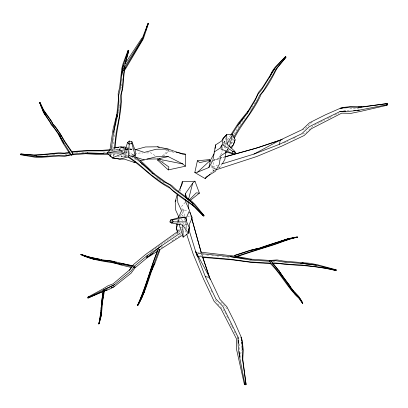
<?xml version="1.0" encoding="UTF-8"?>
<svg xmlns="http://www.w3.org/2000/svg" width="408" height="408" viewBox="0 0 408 408"><rect width="100%" height="100%" fill="white"/><g stroke="black" fill="none" stroke-linecap="round" stroke-linejoin="round"><path stroke-width="0.31" stroke-dasharray="2.04 1.53" d="M117.519 156.84L121.028 156.126L121.059 154.907M121.13 151.868L121.176 150.047M186.915 229.332L186.135 227.103L186.415 223.482M184.962 227.134L186.135 227.103L186.441 223.559M240.485 357.653L241.199 350.156M241.439 347.657L241.674 345.158M121.37 85.925L121.671 82.997M118.504 113.317L118.631 112.098M118.697 111.491L119.151 107.228M119.213 106.621L119.605 102.964M121.931 80.616L122.135 78.805M113.444 156.305L113.74 153.785M114.031 151.271L114.25 149.384M112.205 150.96L114.934 130.162M110.486 154.754L110.66 153.5M183.636 232.356L183.87 230.668M222.284 149.42L221.814 152.561L217.938 159.467L212.471 160.885M222.38 148.792L223.038 144.396M213.562 167.54L212.644 166.811L214.098 159.926L218.668 158.584L219.076 160.4M225.986 137.654L225.272 140.632L222.447 146.288M120.875 88.286L121.166 87.103M180.214 191.179L180.708 189.419M177.531 232.31L177.847 233.478L179.52 227.827M178.811 221.07L179.296 219.438M178.163 222.406L179.107 219.529M177.332 221.473L177.857 219.739M224.879 144.743L225.935 142.519M113.577 156.346L114.602 153.418M177.041 223.247L178.816 219.295M184.396 225.95L185.701 223.049M227.572 149.853L228.097 148.752M219.101 167.994L220.958 166.342L221.865 164.73M231.152 143.641L233.682 139.322M231.938 140.148L233.228 137.991M250.476 110.349L253.036 106.09M254.322 103.963L256.566 100.235M229.949 140.969L228.633 143.121L228.944 144.197M234.223 133.967L241.128 122.655L244.514 118.238M199.334 257.132L200.996 254.439M224.451 146.549L225.792 144.417M227.623 139.873L230.663 135.114M120.334 150.934L119.121 149.522L120.217 147.971M172.62 236.436L179.311 231.821L180.01 230.862M223.37 143.131L225.272 140.632L223.406 143.045M185.217 202.46L181.851 206.111L182.366 214.486L183.136 216.199M312.069 122.14L304.929 128.852L302.665 129.923M306.138 132.472L307.03 131.636M308.81 129.963L313.262 125.776M162.287 155.968L168.274 150.476L173.171 151.536M163.45 156.182L168.886 151.195L176.154 152.765M125.455 151.796L128.459 149.104M210.13 173.451L213.328 170.621L214.96 169.708M212.731 171.89L214.154 170.636L211.63 164.837M228.179 147.569L229.571 146.345M230.923 143.402L233.708 141.01M226.522 150.419L227.894 149.241M227.746 150.975L229.158 149.777M226.516 150.572L227.878 149.547M150.037 252.19L151.567 251.099M152.077 250.736L172.105 236.793M178.311 231.112L179.851 230.03M180.188 233.141L181.244 232.438M161.313 247.834L163.445 246.442M171.972 240.883L180.499 235.319L179.311 231.821M223.538 144.07L226.063 142.433M227.174 150.506L228.24 149.812M218.234 167.872L220.958 166.342M314.364 125.215L319.872 122.4M320.423 122.12L324.773 119.957M329.649 117.575L332.438 116.178M334.672 115.061L338.584 113.103M327.471 118.641L329.088 117.856M283.815 143.029L287.824 141.132M293.546 138.429L296.407 137.073M302.7 134.099L305.567 132.743M196.952 253.225L199.527 252.027L200.114 252.991M124.853 153.648L127.76 152.48M212.644 166.811L217.505 165.311M108.482 288.278L110.288 287.747M219.876 158.248L224.114 157.065M214.098 159.926L219.601 158.396M220.213 158.222L224.492 157.034M134.247 154.351L127.597 156.142L122.471 154.438M134.849 154.188L139.082 153.051L142.831 152.995M210.044 161.512L211.864 161.043M187.42 216.684L191.051 215.868M65.295 154.469L67.131 154.056M126.001 149.542L127.842 149.216M112.491 148.073L113.74 147.88L112.491 148.073L120.554 149.904M52.683 154.984L56.202 154.673M75.689 152.995L79.351 152.689M81.794 152.48L85.456 152.317M112.429 149.506L114.939 149.308M115.566 149.257L124.353 148.548M46.624 155.448L47.838 155.356M111.619 150.307L121.084 149.609M126.766 149.185L128.03 149.093L124.965 148.639M126.184 149.675L130.565 149.354L132.34 149.843M272.615 261.809L275.15 261.625M126.189 149.751L132.325 149.43M103.352 152.495L106.524 152.306M118.58 151.592L122.39 151.363L123.211 152.128M125.169 152.403L128.341 152.245M126.026 156.55L121.028 156.126L127.204 155.841M127.821 155.81L130.907 155.667M343.613 110.583L351.125 110.272M109.681 154.26L119.799 153.852M179.688 227.261L182.034 227.205M146.584 152.944L150.955 152.883L155.621 155.989M214.154 170.636L213.328 170.621L211.135 165.587M284.549 262.64L286.911 262.793M121.028 156.126L126.643 156.565M199.359 256.596L200.624 256.703M349.835 108.135L360.453 109.145M201.623 254.5L204.133 254.75M206.642 254.995L208.524 255.184M211.66 255.49L213.542 255.678M217.301 256.046L218.555 256.173M222.319 256.54L224.201 256.729M227.338 257.035L229.22 257.224M306.428 264.659L307.632 264.894M184.544 210.207L187.986 210.936M129.698 149.389L132.809 150.098M126.454 148.405L130.565 149.354M128.352 147.778L132.677 148.777M126.643 148.639L127.852 148.951M127 147.701L132.875 149.654M165.485 149.874L168.886 151.195L168.274 150.476M224.114 147.079L226.782 148.792M179.535 222.875L181.106 223.946M179.617 234.707L180.499 235.319M181.397 228.949L182.881 229.979M156.799 177.572L158.783 179.015M159.278 179.377L162.246 181.54M162.741 181.902L165.214 183.707M180.928 214.256L183.472 216.118M124.083 154.204L127.133 156.437M119.121 149.522L120.646 150.659M121.151 151.036L122.675 152.169M124.71 153.678L127.25 155.565M125.378 151.883L127.898 153.816M128.403 154.204L136.476 160.39M141.52 164.256L142.53 165.031M125.95 150.843L127.949 152.408M128.449 152.801L131.952 155.535M125.985 149.338L127.964 150.914M128.459 151.312L132.916 154.861M162.093 160.752L163.45 162.001M220.784 302.129L227.491 309.269M217.576 303.781L220.091 306.454M220.509 306.903L223.859 310.468L225.548 313.767M120.737 151.404L121.548 152.342M226.669 315.97L228.363 319.275M231.78 326.288L233.177 329.083M234.294 331.316L236.252 335.228M230.464 323.59L231.514 325.747M210.936 290.175L212.287 293.036M215.536 299.905L216.888 302.767M184.161 218.474L185.961 222.467M227.644 145.702L228.342 147.354M201.924 254.648L202.327 255.847M180.504 215.327L180.902 216.536M181.693 218.958L183.472 224.405M185.451 230.454L186.436 233.483M183.008 210.451L184.88 216.531M177.582 232.341L177.847 233.478M109.619 153.571L109.859 154.8M178.689 220.657L178.964 222.457M178.939 221.381L178.699 219.096M185.309 219.606L186.135 227.103M239.18 343.944L239.414 349.58M202.169 255.826L201.817 254.638L202.169 255.826"/><path stroke-width="0.61" d="M130.387 156.861L135.226 155.468L131.855 143.478L131.881 141.632L129.239 141.046L127.582 142.53L124.17 152.949L112.251 157.911L106.972 152.934L109.732 150.506M302.512 303.414L302.695 303.119L302.512 303.414L298.432 297.57L295.096 294.173M196.855 255.75L196.926 253.858M186.635 234.085L193.162 254.056L203.495 278.899L214.113 301.354L220.978 308.662L236.487 338.88L236.293 348.269L244.351 384.239L245.131 384.8L246.08 384.637L242.765 359.096L243.306 350.146L242.153 340.16L240.878 337.309M127.582 142.53L129.198 144.034L128.352 156.881L119.702 159.064L112.251 157.911L120.319 159.176L124.251 159.069L133.911 162.277L135.13 162.007M111.017 150.986L113.669 132.126L116.826 114.464L118.376 99.873L118.177 93.432L119.626 87.536L121.844 68.253L123.048 63.699L128.015 50.505L128.428 50.225L128.79 50.633L125.078 63.969M100.822 312.069L98.94 323.886C103.153 312.814 101.48 300.737 104.224 289.323L104.596 290.052L102.321 302.889L102.082 302.466L103.03 297.59M186.645 221.192L186.522 217.28L189.552 210.533L185.808 202.23L185.66 199.813M100.949 310.631L99.894 319.26L98.741 323.865M113.669 132.126L117.295 116.668L118.866 101.903L118.662 95.37L120.064 89.653L122.252 70.681L123.308 65.229L128.117 51.087L128.015 50.505M101.801 304.858L101.908 303.705M102.082 302.466L100.99 315.231L98.94 323.886M128.938 144.146L129.239 141.046M100.873 315.823L101.128 313.359M134.074 267.888L134.875 267.556L135.007 266.276C124.486 264.761 114.373 260.549 103.709 260.131M179.663 233.498L147.14 255.571L146.89 257.968L134.961 267.908L131.157 273.136L114.138 286.702L109.053 289.415L103.969 291.195M115.219 147.788C115.959 129.611 122.288 111.996 121.385 93.738C124.032 85.797 122.981 77.275 124.909 69.202M114.322 148.757L116.224 132.406L119.263 116.877L120.85 101.985L120.646 95.564L122.028 89.939L124.562 65.397L128.79 50.633M280.067 241.429L288.13 238.649L297.34 236.936L297.406 237.252C288.798 238.838 280.872 242.571 272.559 245.193C260.243 249.028 247.758 252.868 235.554 257.244L234.758 255.602L250.313 250.507L258.891 248.299C267.026 245.249 275.267 242.867 283.606 240.414M103.127 291.271L101.505 302.853M103.265 290.486L101.577 302.445L101.184 309.305M221.473 145.631L221.034 149.119L232.504 153.265L234.085 154.219L235.487 153L234.768 151.291L226.945 144.044L226.7 134.681L232.774 134.176L235.1 139.811L233.554 144.707L230.229 147.334M335.993 270.57L335.621 270.453L336.095 269.79L335.993 270.57C320.734 266.873 305.143 265.47 289.502 264.695C283.754 264.95 278.225 262.451 272.498 263.471M111.481 156.759L110.221 156.641L110.395 155.387M109.778 151.077L113.072 129.178L116.826 114.464L117.295 116.668M121.839 75.057L123.308 65.229M234.768 151.291L232.927 151.46L222.146 144.452L223.186 138.373L226.7 134.681L222.88 138.674L221.646 140.989L215.613 144.906L212.818 160.523L208.906 167.494L197.61 172.14L194.805 172.497L197.406 160.772L209.365 159.62L209.865 160.778M215.072 148.497L215.613 144.906M226.012 151.827L224.885 159.35L222.467 163.654M131.723 266.99L129.652 269.831L113.2 283.8L108.003 285.784L102.739 289.068L88.072 297.029L87.914 298.024L88.322 297.932L88.424 297.32L114.449 284.697L131.213 270.927L135.074 265.623L147.14 255.571M100.541 317.776L100.705 316.797M221.151 164.189L253.96 154.081L279.465 144.304L280.199 140.061L302.195 129.657L309.524 122.772L325.395 114.821L340.629 108.125L349.952 107.126L360.07 107.375L387.437 103.556L387.6 104.504L387.039 105.279L360.769 111.348L351.069 113.337L341.68 113.149L311.462 128.653L304.154 135.517L281.699 146.141L256.856 156.473L216.311 169.723L214.022 167.902M100.868 311.003L101.128 307.147M100.276 318.985L100.99 315.231M101.964 303.129L102.755 299.069M80.968 254.674L81.197 254.408L80.968 254.674C97.905 262.783 117.203 261.727 134.875 267.556M98.853 323.947L100.419 318.337M176.231 152.199L185.411 154.188L185.411 166.204L168.274 169.912L168.886 166.984L157.549 158.941L146.941 159.089M208.906 167.494L210.487 160.181L214.062 153.816M124.664 70.094L125.817 67.738M148.364 23.735L148.359 23.271L148.017 23.292L141.851 39.556L122.594 70.212L123.522 70.64L142.316 39.77L148.364 23.735L143.346 38.847L125.588 68.789M387.039 105.279L386.529 104.81L386.779 103.739M232.504 153.265L232.927 151.46M100.184 319.464L101.174 315.603M188.542 199.39L192.688 183.146L194.983 181.213L199.4 193.157L189.904 200.654M121.497 73.165L121.808 71.961M39.959 102.5L43.641 110.441L51.704 121.967L53.203 124.904L55.687 127.597L60.557 134.609L65.04 142.438L72.956 154.071L71.487 155.122L58.604 134.477L53.836 127.612L51.342 124.909L49.771 121.824L43.534 112.684L39.647 102.459L39.959 102.5L43.33 109.635L51.311 120.839L52.841 123.843L55.264 126.47L60.109 133.441L64.428 140.872L72.175 152.097L72.956 154.071L87.751 152.832L103.612 153.479L108.049 153.26M229.301 146.676L232.774 134.176L226.945 144.044M178.811 217.031L175.731 210.202L175.21 201.72L177.337 194.096M180.361 188.471L182.259 181.723L194.983 181.213M99.894 319.26L100.22 318.113M179.051 223.956L183.156 237.165L188.277 233.223L182.682 225.022L171.549 223.059L169.932 221.947L170.478 220.06L179.943 217.265L185.033 217.107L186.65 220.463M137.43 305.531L137.516 305.424C146.11 287.257 150.715 267.623 158.391 249.038L159.625 249.441C151.302 267.837 147.808 288.094 137.726 305.663L137.43 305.531C145.636 287.706 150.266 268.581 157.626 250.369M232.167 134.283L237.532 125.756L247.447 113.184L248.1 111.083L255.78 98.328L258.473 92.397L262.37 87.7L270.244 75.302L272.519 70.742L275.385 66.892L285.325 56.799L285.83 56.753L285.957 57.278L276.338 69.074M128.041 51.377L128.428 50.225M154.55 263.211C147.92 276.915 145.671 292.358 137.7 305.505L137.726 305.663M177.924 223.814L176.414 228.23L177.531 232.31M247.447 113.184L255.219 100.281L257.948 94.268L261.722 89.709L269.627 77.087L271.713 73.027L274.88 68.335L285.325 56.799M145.432 31.538L148.359 23.271M235.1 139.811L233.254 145.003L231.979 147.38L230.913 148.073M141.719 297.906L144.213 291.317M146.875 26.709L148.206 23.2M234.758 255.602L234.896 255.25L250.395 250.231L258.891 248.299L250.313 250.507M277.068 68.07C272.595 77.153 267.689 86.323 261.181 94.151C254.495 110.17 242.128 122.839 234.314 138.241M151.093 270.366L151.837 268.658M152.337 267.52L153.337 265.241M140.995 298.029L142.239 295.254M178.561 217.423L181.54 210.793L177.857 202.628L177.373 194.703M176.786 223.814L176.281 224.941L176.511 227.791L177.449 231.769M143.31 294.015L144.299 291.822M178.393 191.877L182.351 183.559L182.259 181.723M137.562 305.679L141.046 298.962M175.21 201.72L176.083 200.078M194.805 172.497L205.158 178.597L206.02 177.092L215.378 171.304L219.326 164.266L220.575 155.912L226.333 152.174M233.549 137.45L239.669 127.189L249.094 114.281L256.933 101.266L259.621 95.355L263.333 90.872L273.36 74.123L275.92 69.059L285.957 57.278M269.627 77.087L274.88 68.335M230.999 134.584L238.435 122.951L248.1 111.083L237.532 125.756M125.032 63.679L141.841 38.153M185.513 197.395L185.288 193.769L192.688 183.146M132.411 266.041L133.447 264.619L145.62 254.475L177.796 231.469M129.372 270.346L131.223 267.806M103.612 153.479L85.675 153.709L71.053 154.933L64.765 156.346L58.701 156.035L39.347 157.488L34.644 157.167L20.752 154.775L20.4 154.423L20.732 153.989L36.343 155.254M221.911 144.978L219.943 148.226L214.093 152.026M203.464 216.026L203.102 215.592L203.414 215.215L203.969 215.414L204 215.914L203.464 216.026L192.489 204.857M285.003 57.661L285.83 56.753M244.351 384.239L244.826 383.729L239.491 356.577L238.175 345.994L238.007 337.039L222.839 306.352L215.858 298.921L205.331 276.665L195.549 251.16L188.624 228.679M188.945 200.318L196.279 192.851L199.4 193.157M197.61 172.14L210.487 160.181L199.721 162.608L197.406 160.772M168.274 169.912L157.682 160.196L158.605 159.35M205.158 178.597L209.891 174.405M161.262 245.876L146.89 257.968L157.758 251.027M171.549 223.059L173.099 221.85L186.726 221.901L189.286 227.914L188.277 233.223L189.389 227.475L189.159 224.701L192.285 217.744L189.822 212.287M146.768 257.341L152.964 253.286M181.713 235.635L159.309 250.033M39.576 102.734L40.076 102.801M253.96 154.081L280.199 140.061L255.056 148.517L225.104 156.861M198.217 253.358L230.505 256.688L249.951 259.952L251.425 259.187L269.892 260.452L277.042 259.932L283.892 261.125L309.881 263.282L317.455 264.751L336.095 269.79M111.603 287.604L112.695 287.043M87.756 297.463L89.449 296.596M345.51 111.195L339.839 111.624L317.924 122.313L309.152 126.796L301.721 133.778L279.465 144.304M103.688 289.792L114.449 284.697M121.972 264.588L114.393 262.446L113.699 262.772L121.023 264.996L131.866 267.612M340.109 108.752L342.96 107.483L352.94 106.33L361.896 106.865L387.437 103.556M87.914 298.024L102.275 291.659M88.322 297.932L103.403 291.394M157.682 160.196L158.722 159.752M87.751 152.832L85.675 153.709L100.832 154.617L108.416 154.311M103.969 290.95L106.794 289.772M111.313 287.88L114.138 286.702M20.752 154.775L21.303 154.566L36.103 156.621L41.652 156.631L60.7 155.203L66.581 155.504L72.956 154.071M258.866 248.503C271.6 244.433 284.055 239.241 297.31 236.987L297.406 237.252M104.468 290.863L107.217 289.864M279.99 241.597L288.033 238.797M235.161 256.836C247.457 252.46 260.08 248.829 272.447 244.876C280.75 242.27 288.711 238.588 297.356 237.186M282.295 139.475L258.626 147.466L224.721 156.896M286.63 239.996L288.349 239.46M135.864 149.558L145.513 146.956L157.544 146.793L168.203 149.083L182.815 154.209L185.411 154.188M133.911 162.277L135.089 161.961M140 160.925L156.218 156.759L168.208 156.59L182.815 163.965L185.411 166.204M170.478 220.06L172.436 219.999L185.033 217.107L185.171 218.356M69.355 152.036L64.464 153.133L58.558 152.832L44.018 154.316L39.081 154.295L34.527 155.122M69.814 152.75L66.392 153.52L60.608 153.219L36.026 155.356L20.732 153.989M168.208 156.59L157.549 158.941L182.815 163.965M292.556 238.144L297.401 237.094M129.198 144.034L131.855 143.478M339.839 111.624L348.794 111.461L359.377 110.145L386.529 104.81M386.366 104.739L387.6 104.504M125.389 149.654L106.972 152.934L124.17 152.949M114.362 147.783L119.993 146.921L126.036 148.481M114.985 147.752L118.728 147.273M71.813 151.654L85.415 150.516L100.506 150.47L110.543 149.66M72.66 152.108L87.587 150.858L103.408 150.914L109.721 150.45M353.705 110.573L356.225 110.384M357.485 110.288L359.377 110.145M270.463 263.084L249.834 261.921L230.336 259.243L200.624 256.703M272.248 262.956C281.678 262.971 291.118 265.154 300.665 264.894C312.406 266.327 324.136 267.327 335.621 270.453M340.629 108.125L343.133 107.977M344.383 107.901L346.882 107.753M358.142 107.09L361.896 106.865M133.992 155.524L135.226 155.468L135.293 150.664L131.881 141.632M36.103 156.621L46.028 156.213M120.6 147.028L124.649 146.916L126.409 147.502M168.203 149.083L156.106 149.251L144.356 152.414L135.145 149.354M169.932 221.947L172.987 222.023M249.951 259.952L268.637 261.232L275.89 260.707L282.53 261.865L308.096 263.991L316.348 265.205L335.687 269.969M269.969 263.65L251.231 262.37L232.254 259.84L202.501 257.392M197.462 256.433L198.727 256.545M200.772 252.164L234.962 256.153M230.505 256.688L251.425 259.187L236.181 256.377M300.737 263.293L316.348 265.205M20.4 154.423L21.609 154.586M99.384 259.192L88.612 256.918L81.197 254.408M128.117 51.087L128.602 51.163M205.331 276.665L209.574 277.399L219.978 299.401L226.863 306.729L234.809 322.595L241.511 337.829L242.505 347.152L242.26 357.27L246.08 384.637M101.643 259.59C94.631 258.407 87.684 256.933 81.029 254.363M114.495 261.65L107.12 260.329L104.229 260.289L101.067 259.411M114.393 262.446C103.173 260.671 91.647 259.457 81.156 254.602M302.068 262.711L303.292 262.941M182.82 209.845L183.967 210.089M121.242 263.323L133.289 265.858M244.826 383.729L245.891 383.979M334.463 269.719L336.289 270.162M88.536 257.428L94.376 259.049M113.965 262.344L120.569 264.216M225.15 151.597L234.085 154.219M197.829 256.683L198.834 256.979M132.452 155.927L140.459 162.18L152.031 173.053L154.168 173.747L166.031 182.386L171.712 185.431L176.093 189.633L191.684 201.2L195.024 204.515L203.969 215.414M135.487 157.054L144.269 159.977M120.947 146.936L123.91 147.951M93.758 259.289L80.886 254.526M88.153 256.79L89.332 257.234M157.544 146.793L159.242 147.451M193.774 206.142C185.625 200.43 177.031 195.029 169.84 188.057C154.265 180.188 142.734 166.556 128.148 157.182M159.248 158.401L160.283 159.095M232.917 151.251L235.487 153M152.031 173.053L164.026 181.795L169.789 184.885L174.037 188.96L189.378 200.338L193.565 203.98L203.414 215.215M128.77 156.697L138.934 164.256L150.863 174.649L162.965 183.467L168.631 186.507L172.808 190.516L192.795 204.984L203.102 215.592M285.136 57.349L285.529 57.645M63.832 143.269L59.629 135.252L58.604 134.477L62.475 142.219L69.799 153.801L71.487 155.122M185.793 197.793L193.565 203.98M133.906 155.647L143.305 163.139L154.168 173.747L140.459 162.18M298.432 297.57C287.298 287.64 280.852 273.595 270.03 263.247M88.072 297.029L88.424 297.32M302.685 303.46C299.559 297.065 293.576 293.087 289.66 287.268C283.392 278.149 276.599 269.198 269.193 260.906L270.285 260.268C277.573 268.683 284.004 277.853 290.369 286.911C294.173 292.628 299.972 296.616 302.695 303.119M297.667 296.626L294.678 293.75M282.647 276.604L289.43 285.049L290.715 287.467L295.03 293.112L299.166 297.187L302.802 303.277M187.598 198.446L189.378 200.185M294.693 292.592L298.885 296.764M201.588 213.17L204 215.914M272.59 263.206L279.133 270.963L283.03 277.185L278.608 270.167M295.03 293.112L295.8 294.03M59.629 135.252C52.53 124.848 43.962 115.092 39.836 102.944M43.039 110.838L46.068 115.622M195.549 251.16L209.574 277.399L202.73 257.045M60.027 135.466L60.593 136.522M44.681 113.852L45.217 114.934M39.647 102.459L41.33 106.585M185.288 193.769L187.007 198.339M172.436 219.999L173.099 221.85M202.567 257.009L210.161 279.495M195.769 252.124L196.136 253.327M189.873 211.869L190.546 214.154M191.724 218.29L201.159 252.195M190.898 215.577L201.119 252.256M151.118 270.871L151.266 271.427L154.724 263.981L159.824 250.425L159.625 249.441M109.976 155.412L110.221 156.641M244.892 383.566L245.131 384.8M238.007 337.039L238.15 338.931M238.246 340.19L238.486 343.342M239.108 351.533L239.491 356.577M188.119 201.797L188.552 208.962M241.511 337.829L241.658 340.333M241.766 342.21L241.878 344.087M242.138 348.463L242.214 349.712M242.546 355.343L242.765 359.096M183.156 237.165L182.682 225.022M209.365 159.62L209.431 161.67M21.293 154.076L21.303 154.566"/></g></svg>
